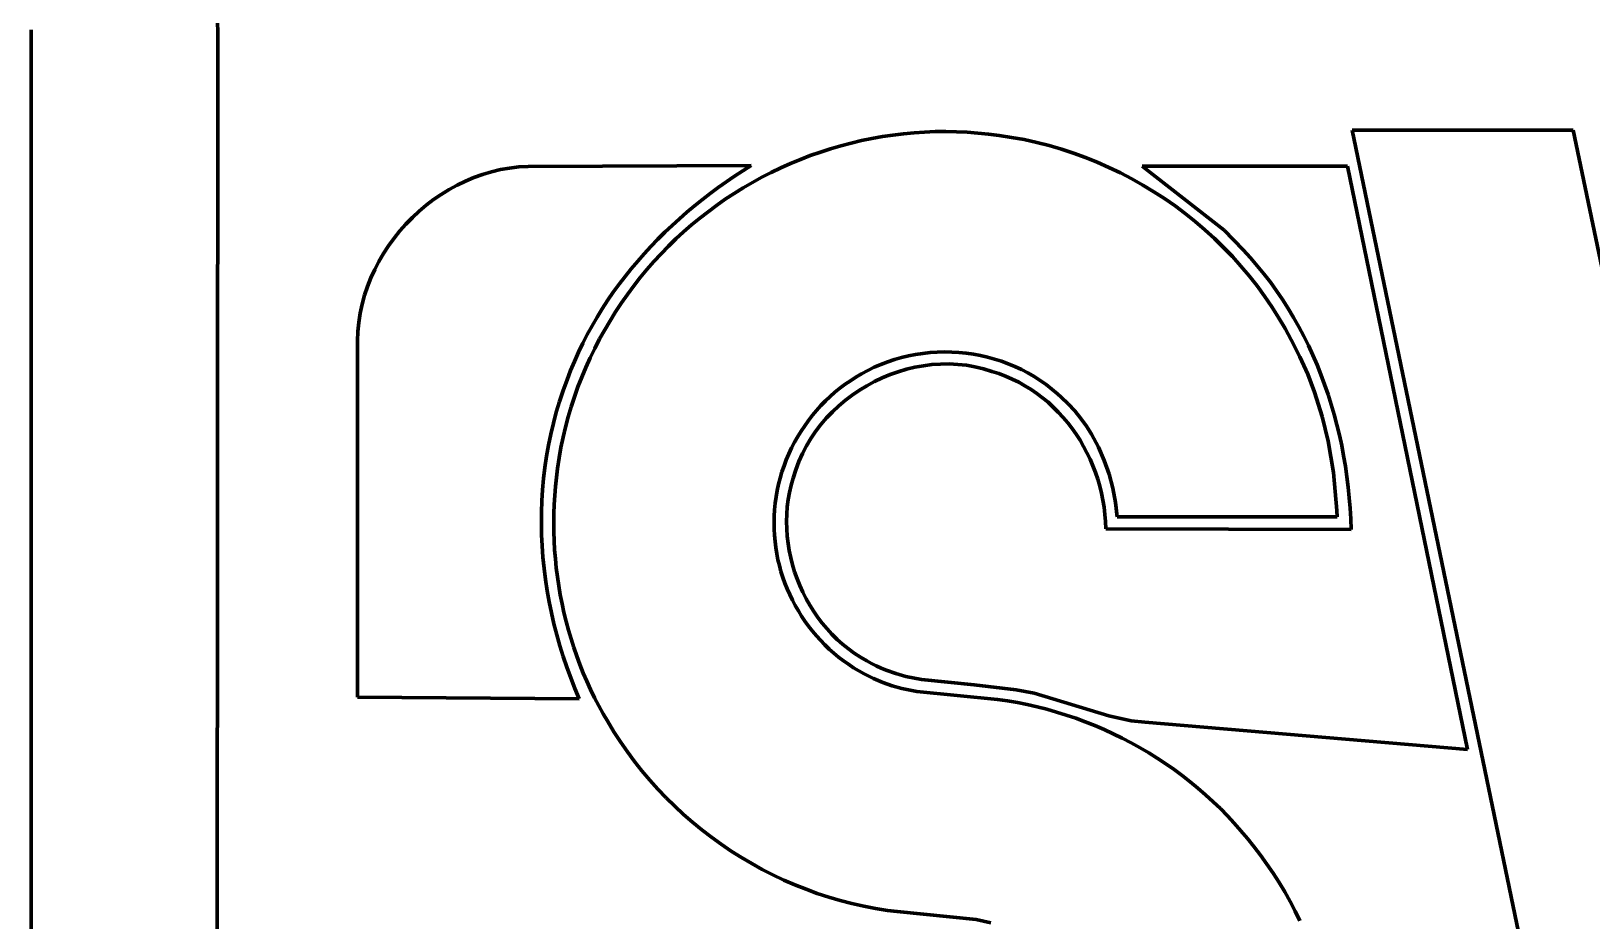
# Model space of a CAD drawing. Header units: millimetres. Extents: x 0 to 5.56, y 0 to 5.56.
# Drawn here: x 0 to 2.531, y 1.323 to 2.766 of the extents above; entities that cross this region are included whole.
import ezdxf

# ---------------------------------------------------------------- set-up
doc = ezdxf.new("R2010")
doc.units = ezdxf.units.MM
for name, color, linetype, lineweight in [('shape01', 7, 'CONTINUOUS', 100), ('shape02', 7, 'CONTINUOUS', 100), ('shape05', 7, 'CONTINUOUS', 100), ('shape06', 7, 'CONTINUOUS', 100), ('shape08', 7, 'CONTINUOUS', 100), ('shape09', 7, 'CONTINUOUS', 100)]:
    doc.layers.add(name, color=color, linetype=linetype, lineweight=lineweight)

msp = doc.modelspace()

# ---------------------------------------------------------------- linework, layer by layer
at = {"layer": 'shape01'}
for p, q in [((0, 0), (0, 2.7676)), ((0.3025, 2.7636), (0.301, 0.301)), ((0.3024, 2.7807), (0.3025, 2.7636))]:
    msp.add_line(p, q, dxfattribs=at)
at = {"layer": 'shape02'}
for p, q in [((0.301, 0.301), (0.3025, 2.7636)), ((0.3025, 2.7636), (0.3024, 2.7807)), ((1.3298, 2.5842), (1.3131, 2.5798)), ((1.3466, 2.5881), (1.3298, 2.5842)), ((1.3635, 2.5916), (1.3466, 2.5881)), ((1.3806, 2.5946), (1.3635, 2.5916)), ((1.3977, 2.5972), (1.3806, 2.5946)), ((1.4148, 2.5993), (1.3977, 2.5972)), ((1.432, 2.6009), (1.4148, 2.5993)), ((1.4492, 2.602), (1.432, 2.6009)), ((1.4665, 2.6027), (1.4492, 2.602)), ((1.4838, 2.6029), (1.4665, 2.6027)), ((1.501, 2.6026), (1.4838, 2.6029)), ((1.5183, 2.6017), (1.501, 2.6026)), ((1.5355, 2.6004), (1.5183, 2.6017)), ((1.5527, 2.5986), (1.5355, 2.6004)), ((1.5698, 2.5963), (1.5527, 2.5986)), ((1.5903, 2.5934), (1.5698, 2.5963)), ((1.6107, 2.5897), (1.5903, 2.5934)), ((1.631, 2.5853), (1.6107, 2.5897)), ((1.651, 2.5802), (1.631, 2.5853)), ((2.1429, 2.6051), (2.5964, 0.4152)), ((2.5011, 2.605), (2.1429, 2.6051)), ((2.7686, 1.3232), (2.5011, 2.605)), ((1.2476, 2.5577), (1.2316, 2.5511)), ((1.2637, 2.5639), (1.2476, 2.5577)), ((1.28, 2.5696), (1.2637, 2.5639)), ((1.2965, 2.5749), (1.28, 2.5696)), ((1.3131, 2.5798), (1.2965, 2.5749)), ((1.6709, 2.5744), (1.651, 2.5802)), ((1.6906, 2.5679), (1.6709, 2.5744)), ((1.71, 2.5609), (1.6906, 2.5679)), ((1.7292, 2.5531), (1.71, 2.5609)), ((0.7321, 2.5333), (0.718, 2.5283)), ((0.7465, 2.5376), (0.7321, 2.5333)), ((0.7611, 2.5411), (0.7465, 2.5376)), ((0.7759, 2.5437), (0.7611, 2.5411)), ((0.7909, 2.5455), (0.7759, 2.5437)), ((0.806, 2.5464), (0.7909, 2.5455)), ((1.168, 2.5477), (0.806, 2.5464)), ((1.1409, 2.5303), (1.168, 2.5477)), ((1.2002, 2.5366), (1.1849, 2.5287)), ((1.2158, 2.5441), (1.2002, 2.5366)), ((1.2316, 2.5511), (1.2158, 2.5441)), ((1.7482, 2.5448), (1.7292, 2.5531)), ((1.7668, 2.5358), (1.7482, 2.5448)), ((1.7852, 2.5262), (1.7668, 2.5358)), ((1.8022, 2.5469), (1.9352, 2.4428)), ((2.1348, 2.5467), (1.8022, 2.5469)), ((2.3299, 1.6009), (2.1348, 2.5467)), ((0.6777, 2.5088), (0.665, 2.5009)), ((0.6908, 2.516), (0.6777, 2.5088)), ((0.7043, 2.5225), (0.6908, 2.516)), ((0.718, 2.5283), (0.7043, 2.5225)), ((1.1015, 2.5023), (1.1144, 2.5119)), ((1.1144, 2.5119), (1.1409, 2.5303)), ((1.1548, 2.5117), (1.1401, 2.5025)), ((1.1697, 2.5204), (1.1548, 2.5117)), ((1.1849, 2.5287), (1.1697, 2.5204)), ((1.8032, 2.516), (1.7852, 2.5262)), ((1.8209, 2.5053), (1.8032, 2.516)), ((0.6407, 2.4834), (0.6293, 2.4737)), ((0.6526, 2.4925), (0.6407, 2.4834)), ((0.665, 2.5009), (0.6526, 2.4925)), ((1.0637, 2.472), (1.0761, 2.4823)), ((1.0761, 2.4823), (1.0887, 2.4924)), ((1.0887, 2.4924), (1.1015, 2.5023)), ((1.1116, 2.4831), (1.0978, 2.4727)), ((1.1257, 2.493), (1.1116, 2.4831)), ((1.1401, 2.5025), (1.1257, 2.493)), ((1.8383, 2.494), (1.8209, 2.5053)), ((1.8553, 2.4821), (1.8383, 2.494)), ((1.8719, 2.4697), (1.8553, 2.4821)), ((0.6183, 2.4635), (0.6078, 2.4528)), ((0.6293, 2.4737), (0.6183, 2.4635)), ((1.0396, 2.4505), (1.0516, 2.4614)), ((1.0516, 2.4614), (1.0637, 2.472)), ((1.0843, 2.4622), (1.0712, 2.4514)), ((1.0978, 2.4727), (1.0843, 2.4622)), ((1.888, 2.4567), (1.8719, 2.4697)), ((1.9038, 2.4433), (1.888, 2.4567)), ((0.5979, 2.4416), (0.5885, 2.4299)), ((0.6078, 2.4528), (0.5979, 2.4416)), ((1.0165, 2.4281), (1.0279, 2.4394)), ((1.0279, 2.4394), (1.0396, 2.4505)), ((1.0583, 2.4402), (1.0457, 2.4286)), ((1.0712, 2.4514), (1.0583, 2.4402)), ((1.9191, 2.4293), (1.9038, 2.4433)), ((1.9352, 2.4428), (1.9658, 2.4111)), ((0.5716, 2.4052), (0.564, 2.3923)), ((0.5798, 2.4177), (0.5716, 2.4052)), ((0.5885, 2.4299), (0.5798, 2.4177)), ((0.9944, 2.4047), (1.0053, 2.4165)), ((1.0053, 2.4165), (1.0165, 2.4281)), ((1.0335, 2.4167), (1.0216, 2.4044)), ((1.0457, 2.4286), (1.0335, 2.4167)), ((1.9339, 2.4149), (1.9191, 2.4293)), ((1.9483, 2.4), (1.9339, 2.4149)), ((1.9658, 2.4111), (1.9775, 2.3983)), ((0.564, 2.3923), (0.5572, 2.379)), ((0.9633, 2.3679), (0.9734, 2.3804)), ((0.9734, 2.3804), (0.9837, 2.3927)), ((0.9837, 2.3927), (0.9944, 2.4047)), ((1.01, 2.3919), (0.9988, 2.379)), ((1.0216, 2.4044), (1.01, 2.3919)), ((1.9621, 2.3846), (1.9483, 2.4)), ((1.9755, 2.3688), (1.9621, 2.3846)), ((1.9775, 2.3983), (1.9888, 2.3853)), ((1.9888, 2.3853), (1.9996, 2.3719)), ((0.551, 2.3654), (0.5455, 2.3515)), ((0.5572, 2.379), (0.551, 2.3654)), ((0.9441, 2.3421), (0.9535, 2.3551)), ((0.9535, 2.3551), (0.9633, 2.3679)), ((0.9879, 2.3659), (0.9774, 2.3524)), ((0.9988, 2.379), (0.9879, 2.3659)), ((1.9883, 2.3525), (1.9755, 2.3688)), ((1.9996, 2.3719), (2.0101, 2.3583)), ((2.0101, 2.3583), (2.0201, 2.3444)), ((0.5408, 2.3373), (0.5369, 2.3228)), ((0.5455, 2.3515), (0.5408, 2.3373)), ((0.9262, 2.3155), (0.935, 2.3289)), ((0.935, 2.3289), (0.9441, 2.3421)), ((0.9672, 2.3387), (0.9574, 2.3248)), ((0.9774, 2.3524), (0.9672, 2.3387)), ((2.0005, 2.3358), (1.9883, 2.3525)), ((2.0122, 2.3187), (2.0005, 2.3358)), ((2.0201, 2.3444), (2.0297, 2.3303)), ((2.0297, 2.3303), (2.0389, 2.3158)), ((0.5337, 2.3082), (0.5314, 2.2933)), ((0.5369, 2.3228), (0.5337, 2.3082)), ((0.9178, 2.3018), (0.9262, 2.3155)), ((0.948, 2.3105), (0.9389, 2.296)), ((0.9574, 2.3248), (0.948, 2.3105)), ((2.0232, 2.3012), (2.0122, 2.3187)), ((2.0389, 2.3158), (2.0477, 2.3012)), ((0.5299, 2.2783), (0.5293, 2.2632)), ((0.5314, 2.2933), (0.5299, 2.2783)), ((0.902, 2.2738), (0.9097, 2.2879)), ((0.9097, 2.2879), (0.9178, 2.3018)), ((0.9303, 2.2813), (0.922, 2.2664)), ((0.9389, 2.296), (0.9303, 2.2813)), ((2.0337, 2.2833), (2.0232, 2.3012)), ((2.0435, 2.265), (2.0337, 2.2833)), ((2.0477, 2.3012), (2.0561, 2.2863)), ((2.0561, 2.2863), (2.0641, 2.2712)), ((0.5293, 2.2632), (0.5294, 1.6855)), ((0.8877, 2.2449), (0.8946, 2.2594)), ((0.8946, 2.2594), (0.902, 2.2738)), ((0.922, 2.2664), (0.9141, 2.2512)), ((2.0579, 2.2375), (2.0435, 2.265)), ((2.0641, 2.2712), (2.0717, 2.2559)), ((2.0717, 2.2559), (2.0788, 2.2404)), ((0.875, 2.2151), (0.8811, 2.2301)), ((0.8811, 2.2301), (0.8877, 2.2449)), ((0.9067, 2.2359), (0.8997, 2.2203)), ((0.9141, 2.2512), (0.9067, 2.2359)), ((1.3783, 2.2253), (1.3893, 2.2295)), ((1.3893, 2.2295), (1.4004, 2.2332)), ((1.4004, 2.2332), (1.4117, 2.2364)), ((1.4117, 2.2364), (1.4231, 2.2392)), ((1.4231, 2.2392), (1.4346, 2.2414)), ((1.4346, 2.2414), (1.4462, 2.2431)), ((1.4462, 2.2431), (1.4579, 2.2443)), ((1.4579, 2.2443), (1.4696, 2.2451)), ((1.4696, 2.2451), (1.4814, 2.2454)), ((1.4814, 2.2454), (1.4931, 2.2451)), ((1.4931, 2.2451), (1.5048, 2.2444)), ((1.5048, 2.2444), (1.5165, 2.2433)), ((1.5165, 2.2433), (1.5282, 2.2416)), ((1.5282, 2.2416), (1.5397, 2.2395)), ((1.5397, 2.2395), (1.5512, 2.2368)), ((1.5512, 2.2368), (1.5625, 2.2338)), ((1.5625, 2.2338), (1.5737, 2.2302)), ((1.5737, 2.2302), (1.5847, 2.2262)), ((2.0705, 2.2092), (2.0579, 2.2375)), ((2.0788, 2.2404), (2.0856, 2.2247)), ((0.8693, 2.1999), (0.875, 2.2151)), ((0.8931, 2.2046), (0.8869, 2.1887)), ((0.8997, 2.2203), (0.8931, 2.2046)), ((1.3287, 2.1988), (1.3375, 2.2044)), ((1.3375, 2.2044), (1.3466, 2.2097)), ((1.3466, 2.2097), (1.357, 2.2154)), ((1.357, 2.2154), (1.3675, 2.2206)), ((1.3675, 2.2206), (1.3783, 2.2253)), ((1.3802, 2.2033), (1.3676, 2.1973)), ((1.3932, 2.2087), (1.3802, 2.2033)), ((1.4064, 2.2133), (1.3932, 2.2087)), ((1.4198, 2.2173), (1.4064, 2.2133)), ((1.4334, 2.2205), (1.4198, 2.2173)), ((1.4471, 2.223), (1.4334, 2.2205)), ((1.461, 2.2248), (1.4471, 2.223)), ((1.4749, 2.2257), (1.461, 2.2248)), ((1.4889, 2.2259), (1.4749, 2.2257)), ((1.5029, 2.2252), (1.4889, 2.2259)), ((1.5168, 2.2237), (1.5029, 2.2252)), ((1.5307, 2.2213), (1.5168, 2.2237)), ((1.5445, 2.2181), (1.5307, 2.2213)), ((1.5582, 2.2139), (1.5445, 2.2181)), ((1.5695, 2.2103), (1.5582, 2.2139)), ((1.5805, 2.2062), (1.5695, 2.2103)), ((1.5913, 2.2015), (1.5805, 2.2062)), ((1.5847, 2.2262), (1.5956, 2.2217)), ((1.5956, 2.2217), (1.6062, 2.2168)), ((1.6062, 2.2168), (1.6167, 2.2114)), ((1.6167, 2.2114), (1.6268, 2.2055)), ((1.6268, 2.2055), (1.6367, 2.1992)), ((2.0816, 2.1803), (2.0705, 2.2092)), ((2.0856, 2.2247), (2.092, 2.2088)), ((2.092, 2.2088), (2.098, 2.1928)), ((0.857, 2.1652), (0.8629, 2.1826)), ((0.8629, 2.1826), (0.8693, 2.1999)), ((0.8869, 2.1887), (0.8811, 2.1726)), ((1.2957, 2.1731), (1.3036, 2.18)), ((1.3036, 2.18), (1.3117, 2.1866)), ((1.3117, 2.1866), (1.32, 2.1929)), ((1.32, 2.1929), (1.3287, 2.1988)), ((1.3433, 2.1834), (1.3317, 2.1755)), ((1.3553, 2.1906), (1.3433, 2.1834)), ((1.3676, 2.1973), (1.3553, 2.1906)), ((1.6017, 2.1964), (1.5913, 2.2015)), ((1.6119, 2.1907), (1.6017, 2.1964)), ((1.6217, 2.1846), (1.6119, 2.1907)), ((1.6312, 2.1781), (1.6217, 2.1846)), ((1.6404, 2.1711), (1.6312, 2.1781)), ((1.6367, 2.1992), (1.6463, 2.1924)), ((1.6463, 2.1924), (1.6557, 2.1852)), ((1.6557, 2.1852), (1.6646, 2.1775)), ((1.6646, 2.1775), (1.6706, 2.1723)), ((2.0939, 2.1409), (2.0816, 2.1803)), ((2.098, 2.1928), (2.1036, 2.1766)), ((0.8517, 2.1477), (0.857, 2.1652)), ((0.8759, 2.1564), (0.871, 2.14)), ((0.8811, 2.1726), (0.8759, 2.1564)), ((1.2738, 2.1506), (1.2808, 2.1584)), ((1.2808, 2.1584), (1.2881, 2.1659)), ((1.2881, 2.1659), (1.2957, 2.1731)), ((1.3099, 2.1579), (1.2997, 2.1484)), ((1.3206, 2.167), (1.3099, 2.1579)), ((1.3317, 2.1755), (1.3206, 2.167)), ((1.6493, 2.1637), (1.6404, 2.1711)), ((1.6578, 2.1559), (1.6493, 2.1637)), ((1.666, 2.1478), (1.6578, 2.1559)), ((1.6706, 2.1723), (1.682, 2.1614)), ((1.682, 2.1614), (1.6927, 2.1499)), ((2.1036, 2.1766), (2.1088, 2.1603)), ((2.1088, 2.1603), (2.1136, 2.1438)), ((0.8427, 2.1122), (0.847, 2.13)), ((0.847, 2.13), (0.8517, 2.1477)), ((0.871, 2.14), (0.8666, 2.1236)), ((1.2546, 2.1258), (1.2607, 2.1343)), ((1.2607, 2.1343), (1.2671, 2.1426)), ((1.2671, 2.1426), (1.2738, 2.1506)), ((1.2809, 2.1276), (1.2724, 2.1165)), ((1.29, 2.1383), (1.2809, 2.1276)), ((1.2997, 2.1484), (1.29, 2.1383)), ((1.6738, 2.1393), (1.666, 2.1478)), ((1.6812, 2.1305), (1.6738, 2.1393)), ((1.6882, 2.1213), (1.6812, 2.1305)), ((1.6927, 2.1499), (1.7025, 2.1377)), ((1.7025, 2.1377), (1.7117, 2.125)), ((2.1035, 2.1008), (2.0939, 2.1409)), ((2.1136, 2.1438), (2.118, 2.1273)), ((2.118, 2.1273), (2.122, 2.1106)), ((0.839, 2.0943), (0.8427, 2.1122)), ((0.8627, 2.107), (0.8593, 2.0902)), ((0.8666, 2.1236), (0.8627, 2.107)), ((1.2382, 2.099), (1.2433, 2.1082)), ((1.2433, 2.1082), (1.2488, 2.1171)), ((1.2488, 2.1171), (1.2546, 2.1258)), ((1.2646, 2.105), (1.2574, 2.0929)), ((1.2724, 2.1165), (1.2646, 2.105)), ((1.6949, 2.1119), (1.6882, 2.1213)), ((1.7012, 2.1021), (1.6949, 2.1119)), ((1.707, 2.0921), (1.7012, 2.1021)), ((1.7117, 2.125), (1.72, 2.1118)), ((1.72, 2.1118), (1.7312, 2.0911)), ((2.122, 2.1106), (2.1256, 2.0938)), ((0.8332, 2.0582), (0.8359, 2.0763)), ((0.8359, 2.0763), (0.839, 2.0943)), ((0.8593, 2.0902), (0.8564, 2.0734)), ((1.2248, 2.0706), (1.2289, 2.0803)), ((1.2289, 2.0803), (1.2334, 2.0897)), ((1.2334, 2.0897), (1.2382, 2.099)), ((1.2509, 2.0805), (1.2451, 2.0676)), ((1.2574, 2.0929), (1.2509, 2.0805)), ((1.7125, 2.0819), (1.707, 2.0921)), ((1.7175, 2.0715), (1.7125, 2.0819)), ((1.7312, 2.0911), (1.7406, 2.0695)), ((2.1122, 2.0499), (2.1035, 2.1008)), ((2.1256, 2.0938), (2.1288, 2.077)), ((2.1288, 2.077), (2.1317, 2.06)), ((0.8311, 2.0401), (0.8332, 2.0582)), ((0.8539, 2.0565), (0.852, 2.0419)), ((0.8564, 2.0734), (0.8539, 2.0565)), ((1.2147, 2.0409), (1.2177, 2.051)), ((1.2177, 2.051), (1.2211, 2.0609)), ((1.2211, 2.0609), (1.2248, 2.0706)), ((1.2402, 2.0544), (1.236, 2.0408)), ((1.2451, 2.0676), (1.2402, 2.0544)), ((1.7221, 2.0608), (1.7175, 2.0715)), ((1.7263, 2.0499), (1.7221, 2.0608)), ((1.7406, 2.0695), (1.7484, 2.0473)), ((2.1317, 2.06), (2.1342, 2.043)), ((0.8294, 2.0219), (0.8311, 2.0401)), ((0.8504, 2.0273), (0.8492, 2.0126)), ((0.852, 2.0419), (0.8504, 2.0273)), ((1.2099, 2.0206), (1.2121, 2.0308)), ((1.2121, 2.0308), (1.2147, 2.0409)), ((1.2327, 2.0293), (1.23, 2.0176)), ((1.236, 2.0408), (1.2327, 2.0293)), ((1.73, 2.0389), (1.7263, 2.0499)), ((1.7333, 2.0277), (1.73, 2.0389)), ((1.7361, 2.0164), (1.7333, 2.0277)), ((1.7484, 2.0473), (1.7544, 2.0245)), ((2.1179, 1.9882), (2.1122, 2.0499)), ((2.1342, 2.043), (2.1363, 2.026)), ((2.1363, 2.026), (2.138, 2.0089)), ((0.8277, 1.9855), (0.8283, 2.0037)), ((0.8283, 2.0037), (0.8294, 2.0219)), ((0.8492, 2.0126), (0.8483, 1.9979)), ((1.2057, 1.9895), (1.2067, 1.9999)), ((1.2067, 1.9999), (1.2081, 2.0103)), ((1.2081, 2.0103), (1.2099, 2.0206)), ((1.2279, 2.0059), (1.2264, 1.9941)), ((1.23, 2.0176), (1.2279, 2.0059)), ((1.7384, 2.005), (1.7361, 2.0164)), ((1.7403, 1.9935), (1.7384, 2.005)), ((1.7544, 2.0245), (1.7588, 2.0013)), ((1.7588, 2.0013), (1.7616, 1.9779)), ((2.138, 2.0089), (2.1393, 1.9918)), ((0.8275, 1.9672), (0.8277, 1.9855)), ((0.8478, 1.9832), (0.8476, 1.9685)), ((0.8483, 1.9979), (0.8478, 1.9832)), ((1.205, 1.9685), (1.2052, 1.979)), ((1.2052, 1.979), (1.2057, 1.9895)), ((1.2255, 1.9823), (1.2252, 1.9704)), ((1.2264, 1.9941), (1.2255, 1.9823)), ((1.7416, 1.9819), (1.7403, 1.9935)), ((1.7425, 1.9703), (1.7416, 1.9819)), ((1.7616, 1.9779), (2.1184, 1.9779)), ((2.1184, 1.9779), (2.1179, 1.9882)), ((2.1393, 1.9918), (2.1403, 1.9747)), ((2.1403, 1.9747), (2.1408, 1.9576)), ((0.8279, 1.949), (0.8275, 1.9672)), ((0.8476, 1.9685), (0.8477, 1.9538)), ((0.8477, 1.9538), (0.8482, 1.9391)), ((1.2053, 1.958), (1.205, 1.9685)), ((1.2057, 1.948), (1.2053, 1.958)), ((1.2252, 1.9704), (1.2254, 1.9585)), ((1.2254, 1.9585), (1.2262, 1.9467)), ((1.7429, 1.9586), (1.7425, 1.9703)), ((2.1408, 1.9576), (1.7429, 1.9586)), ((0.8287, 1.9307), (0.8279, 1.949)), ((0.8301, 1.9125), (0.8287, 1.9307)), ((0.8482, 1.9391), (0.849, 1.9244)), ((0.849, 1.9244), (0.8502, 1.9098)), ((1.2065, 1.938), (1.2057, 1.948)), ((1.2077, 1.9281), (1.2065, 1.938)), ((1.2093, 1.9182), (1.2077, 1.9281)), ((1.2262, 1.9467), (1.2276, 1.9349)), ((1.2276, 1.9349), (1.2295, 1.9232)), ((0.8319, 1.8943), (0.8301, 1.9125)), ((0.8502, 1.9098), (0.8517, 1.8951)), ((1.2112, 1.9085), (1.2093, 1.9182)), ((1.2135, 1.8988), (1.2112, 1.9085)), ((1.2161, 1.8891), (1.2135, 1.8988)), ((1.2295, 1.9232), (1.2319, 1.9116)), ((1.2319, 1.9116), (1.2348, 1.9001)), ((1.2348, 1.9001), (1.2383, 1.8887)), ((0.8341, 1.8761), (0.8319, 1.8943)), ((0.8369, 1.858), (0.8341, 1.8761)), ((0.8517, 1.8951), (0.8535, 1.8805)), ((0.8535, 1.8805), (0.8556, 1.866)), ((1.2192, 1.8796), (1.2161, 1.8891)), ((1.2225, 1.8703), (1.2192, 1.8796)), ((1.2383, 1.8887), (1.2422, 1.8775)), ((1.2422, 1.8775), (1.2467, 1.8664)), ((0.8401, 1.84), (0.8369, 1.858)), ((0.8556, 1.866), (0.8581, 1.8515)), ((0.8581, 1.8515), (0.861, 1.837)), ((1.2262, 1.861), (1.2225, 1.8703)), ((1.2303, 1.8519), (1.2262, 1.861)), ((1.2346, 1.8429), (1.2303, 1.8519)), ((1.2467, 1.8664), (1.2516, 1.8556)), ((1.2516, 1.8556), (1.257, 1.845)), ((0.8437, 1.8221), (0.8401, 1.84)), ((0.861, 1.837), (0.8641, 1.8227)), ((0.8641, 1.8227), (0.8676, 1.8084)), ((1.2393, 1.8341), (1.2346, 1.8429)), ((1.2443, 1.8254), (1.2393, 1.8341)), ((1.2496, 1.817), (1.2443, 1.8254)), ((1.257, 1.845), (1.2629, 1.8347)), ((1.2629, 1.8347), (1.2692, 1.8247)), ((1.2692, 1.8247), (1.276, 1.8149)), ((0.8479, 1.8042), (0.8437, 1.8221)), ((0.8524, 1.7865), (0.8479, 1.8042)), ((0.8676, 1.8084), (0.8715, 1.7942)), ((1.2551, 1.8087), (1.2496, 1.817)), ((1.261, 1.8006), (1.2551, 1.8087)), ((1.2672, 1.7928), (1.261, 1.8006)), ((1.276, 1.8149), (1.2832, 1.8055)), ((1.2832, 1.8055), (1.2908, 1.7964)), ((0.8574, 1.7689), (0.8524, 1.7865)), ((0.8715, 1.7942), (0.8756, 1.7801)), ((0.8756, 1.7801), (0.8801, 1.7661)), ((1.2736, 1.7851), (1.2672, 1.7928)), ((1.2803, 1.7777), (1.2736, 1.7851)), ((1.2872, 1.7705), (1.2803, 1.7777)), ((1.2908, 1.7964), (1.2989, 1.7877)), ((1.2989, 1.7877), (1.3073, 1.7793)), ((1.3073, 1.7793), (1.3162, 1.7714)), ((0.8629, 1.7514), (0.8574, 1.7689)), ((0.8688, 1.734), (0.8629, 1.7514)), ((0.8801, 1.7661), (0.8849, 1.7522)), ((0.8849, 1.7522), (0.8901, 1.7384)), ((1.2944, 1.7636), (1.2872, 1.7705)), ((1.3019, 1.757), (1.2944, 1.7636)), ((1.3096, 1.7506), (1.3019, 1.757)), ((1.3175, 1.7446), (1.3096, 1.7506)), ((1.3162, 1.7714), (1.3254, 1.7639)), ((1.3254, 1.7639), (1.335, 1.7569)), ((1.335, 1.7569), (1.345, 1.7504)), ((1.345, 1.7504), (1.3554, 1.7444)), ((0.8751, 1.7168), (0.8688, 1.734)), ((0.8901, 1.7384), (0.8955, 1.7247)), ((0.8955, 1.7247), (0.9013, 1.7112)), ((1.3256, 1.7388), (1.3175, 1.7446)), ((1.334, 1.7333), (1.3256, 1.7388)), ((1.3425, 1.7282), (1.334, 1.7333)), ((1.3513, 1.7234), (1.3425, 1.7282)), ((1.3587, 1.7194), (1.3513, 1.7234)), ((1.3554, 1.7444), (1.363, 1.7401)), ((1.363, 1.7401), (1.3707, 1.7361)), ((1.3707, 1.7361), (1.3786, 1.7326)), ((1.3786, 1.7326), (1.3865, 1.7293)), ((1.3865, 1.7293), (1.4025, 1.7237)), ((1.4025, 1.7237), (1.4189, 1.7192)), ((0.8818, 1.6998), (0.8751, 1.7168)), ((0.889, 1.683), (0.8818, 1.6998)), ((0.9013, 1.7112), (0.9074, 1.6978)), ((0.9074, 1.6978), (0.9139, 1.6846)), ((1.3661, 1.7158), (1.3587, 1.7194)), ((1.3812, 1.7094), (1.3661, 1.7158)), ((1.3967, 1.7041), (1.3812, 1.7094)), ((1.4124, 1.6997), (1.3967, 1.7041)), ((1.4363, 1.6947), (1.4124, 1.6997)), ((1.4189, 1.7192), (1.4439, 1.7142)), ((1.4439, 1.7142), (1.5294, 1.7055)), ((1.5294, 1.7055), (1.5974, 1.6976)), ((1.5974, 1.6976), (1.6266, 1.692)), ((0.5294, 1.6855), (0.889, 1.683)), ((0.9139, 1.6846), (0.9206, 1.6716)), ((0.9206, 1.6716), (0.9277, 1.6586)), ((1.5673, 1.6815), (1.4363, 1.6947)), ((1.5835, 1.6794), (1.5673, 1.6815)), ((1.5996, 1.6766), (1.5835, 1.6794)), ((1.6157, 1.6734), (1.5996, 1.6766)), ((1.6316, 1.6698), (1.6157, 1.6734)), ((1.6266, 1.692), (1.7478, 1.6552)), ((0.9277, 1.6586), (0.9351, 1.6459)), ((0.9351, 1.6459), (0.9452, 1.6292)), ((1.6475, 1.6658), (1.6316, 1.6698)), ((1.6633, 1.6613), (1.6475, 1.6658)), ((1.6789, 1.6565), (1.6633, 1.6613)), ((1.6944, 1.6512), (1.6789, 1.6565)), ((1.7098, 1.6455), (1.6944, 1.6512)), ((1.725, 1.6394), (1.7098, 1.6455)), ((1.7478, 1.6552), (1.7842, 1.6473)), ((1.7842, 1.6473), (1.8065, 1.6447)), ((0.9452, 1.6292), (0.9558, 1.6128)), ((1.7401, 1.633), (1.725, 1.6394)), ((1.755, 1.6262), (1.7401, 1.633)), ((1.7697, 1.6189), (1.755, 1.6262)), ((1.8065, 1.6447), (2.3299, 1.6009)), ((0.9558, 1.6128), (0.967, 1.5968)), ((0.967, 1.5968), (0.9786, 1.5811)), ((1.7842, 1.6114), (1.7697, 1.6189)), ((1.7986, 1.6034), (1.7842, 1.6114)), ((1.8127, 1.5951), (1.7986, 1.6034)), ((1.8266, 1.5864), (1.8127, 1.5951)), ((0.9786, 1.5811), (0.9907, 1.5658)), ((1.8403, 1.5774), (1.8266, 1.5864)), ((1.8537, 1.568), (1.8403, 1.5774)), ((0.9907, 1.5658), (1.0033, 1.5509)), ((1.0033, 1.5509), (1.0164, 1.5364)), ((1.8669, 1.5583), (1.8537, 1.568)), ((1.8798, 1.5482), (1.8669, 1.5583)), ((1.8925, 1.5378), (1.8798, 1.5482)), ((1.0164, 1.5364), (1.0299, 1.5223)), ((1.0299, 1.5223), (1.0438, 1.5086)), ((1.9049, 1.5271), (1.8925, 1.5378)), ((1.917, 1.516), (1.9049, 1.5271)), ((1.0438, 1.5086), (1.0581, 1.4954)), ((1.0581, 1.4954), (1.0728, 1.4826)), ((1.9288, 1.5047), (1.917, 1.516)), ((1.9403, 1.493), (1.9288, 1.5047)), ((1.0728, 1.4826), (1.088, 1.4702)), ((1.088, 1.4702), (1.1034, 1.4583)), ((1.9514, 1.481), (1.9403, 1.493)), ((1.9623, 1.4687), (1.9514, 1.481)), ((1.9728, 1.4561), (1.9623, 1.4687)), ((1.1034, 1.4583), (1.1193, 1.4469)), ((1.1193, 1.4469), (1.1354, 1.436)), ((1.9829, 1.4433), (1.9728, 1.4561)), ((1.9939, 1.4292), (1.9829, 1.4433)), ((1.1354, 1.436), (1.1519, 1.4255)), ((1.1519, 1.4255), (1.1687, 1.4156)), ((2.0044, 1.4148), (1.9939, 1.4292)), ((1.1687, 1.4156), (1.1858, 1.4062)), ((1.1858, 1.4062), (1.2032, 1.3973)), ((1.2032, 1.3973), (1.2208, 1.3889)), ((2.0144, 1.4001), (2.0044, 1.4148)), ((2.024, 1.3851), (2.0144, 1.4001)), ((1.2208, 1.3889), (1.2387, 1.3811)), ((1.2387, 1.3811), (1.2568, 1.3739)), ((1.2568, 1.3739), (1.2751, 1.3672)), ((1.2751, 1.3672), (1.2937, 1.3611)), ((2.0332, 1.3698), (2.024, 1.3851)), ((2.0418, 1.3543), (2.0332, 1.3698)), ((1.2937, 1.3611), (1.3124, 1.3556)), ((1.3124, 1.3556), (1.3313, 1.3507)), ((1.3313, 1.3507), (1.3503, 1.3464)), ((1.3503, 1.3464), (1.3695, 1.3428)), ((1.3695, 1.3428), (1.3888, 1.3397)), ((2.0501, 1.3385), (2.0418, 1.3543)), ((1.3888, 1.3397), (1.4046, 1.3378)), ((1.4046, 1.3378), (1.5329, 1.3247)), ((1.5329, 1.3247), (1.5563, 1.3196)), ((2.0579, 1.3225), (2.0501, 1.3385))]:
    msp.add_line(p, q, dxfattribs=at)
at = {"layer": 'shape05'}
for p, q in [((2.1429, 2.6051), (2.5011, 2.605)), ((2.5964, 0.4152), (2.1429, 2.6051)), ((2.5011, 2.605), (2.7686, 1.3232))]:
    msp.add_line(p, q, dxfattribs=at)
at = {"layer": 'shape06'}
for p, q in [((1.3131, 2.5798), (1.3298, 2.5842)), ((1.3298, 2.5842), (1.3466, 2.5881)), ((1.3466, 2.5881), (1.3635, 2.5916)), ((1.3635, 2.5916), (1.3806, 2.5946)), ((1.3806, 2.5946), (1.3977, 2.5972)), ((1.3977, 2.5972), (1.4148, 2.5993)), ((1.4148, 2.5993), (1.432, 2.6009)), ((1.432, 2.6009), (1.4492, 2.602)), ((1.4492, 2.602), (1.4665, 2.6027)), ((1.4665, 2.6027), (1.4838, 2.6029)), ((1.4838, 2.6029), (1.501, 2.6026)), ((1.501, 2.6026), (1.5183, 2.6017)), ((1.5183, 2.6017), (1.5355, 2.6004)), ((1.5355, 2.6004), (1.5527, 2.5986)), ((1.5527, 2.5986), (1.5698, 2.5963)), ((1.5698, 2.5963), (1.5903, 2.5934)), ((1.5903, 2.5934), (1.6107, 2.5897)), ((1.6107, 2.5897), (1.631, 2.5853)), ((1.631, 2.5853), (1.651, 2.5802)), ((1.2316, 2.5511), (1.2476, 2.5577)), ((1.2476, 2.5577), (1.2637, 2.5639)), ((1.2637, 2.5639), (1.28, 2.5696)), ((1.28, 2.5696), (1.2965, 2.5749)), ((1.2965, 2.5749), (1.3131, 2.5798)), ((1.651, 2.5802), (1.6709, 2.5744)), ((1.6709, 2.5744), (1.6906, 2.5679)), ((1.6906, 2.5679), (1.71, 2.5609)), ((1.71, 2.5609), (1.7292, 2.5531)), ((1.1849, 2.5287), (1.2002, 2.5366)), ((1.2002, 2.5366), (1.2158, 2.5441)), ((1.2158, 2.5441), (1.2316, 2.5511)), ((1.7292, 2.5531), (1.7482, 2.5448)), ((1.7482, 2.5448), (1.7668, 2.5358)), ((1.7668, 2.5358), (1.7852, 2.5262)), ((1.1401, 2.5025), (1.1548, 2.5117)), ((1.1548, 2.5117), (1.1697, 2.5204)), ((1.1697, 2.5204), (1.1849, 2.5287)), ((1.7852, 2.5262), (1.8032, 2.516)), ((1.8032, 2.516), (1.8209, 2.5053)), ((1.0978, 2.4727), (1.1116, 2.4831)), ((1.1116, 2.4831), (1.1257, 2.493)), ((1.1257, 2.493), (1.1401, 2.5025)), ((1.8209, 2.5053), (1.8383, 2.494)), ((1.8383, 2.494), (1.8553, 2.4821)), ((1.8553, 2.4821), (1.8719, 2.4697)), ((1.0712, 2.4514), (1.0843, 2.4622)), ((1.0843, 2.4622), (1.0978, 2.4727)), ((1.8719, 2.4697), (1.888, 2.4567)), ((1.888, 2.4567), (1.9038, 2.4433)), ((1.0457, 2.4286), (1.0583, 2.4402)), ((1.0583, 2.4402), (1.0712, 2.4514)), ((1.9038, 2.4433), (1.9191, 2.4293)), ((1.0216, 2.4044), (1.0335, 2.4167)), ((1.0335, 2.4167), (1.0457, 2.4286)), ((1.9191, 2.4293), (1.9339, 2.4149)), ((1.9339, 2.4149), (1.9483, 2.4)), ((0.9988, 2.379), (1.01, 2.3919)), ((1.01, 2.3919), (1.0216, 2.4044)), ((1.9483, 2.4), (1.9621, 2.3846)), ((1.9621, 2.3846), (1.9755, 2.3688)), ((0.9774, 2.3524), (0.9879, 2.3659)), ((0.9879, 2.3659), (0.9988, 2.379)), ((1.9755, 2.3688), (1.9883, 2.3525)), ((0.9574, 2.3248), (0.9672, 2.3387)), ((0.9672, 2.3387), (0.9774, 2.3524)), ((1.9883, 2.3525), (2.0005, 2.3358)), ((2.0005, 2.3358), (2.0122, 2.3187)), ((0.9389, 2.296), (0.948, 2.3105)), ((0.948, 2.3105), (0.9574, 2.3248)), ((2.0122, 2.3187), (2.0232, 2.3012)), ((0.922, 2.2664), (0.9303, 2.2813)), ((0.9303, 2.2813), (0.9389, 2.296)), ((2.0232, 2.3012), (2.0337, 2.2833)), ((2.0337, 2.2833), (2.0435, 2.265)), ((0.9141, 2.2512), (0.922, 2.2664)), ((2.0435, 2.265), (2.0579, 2.2375)), ((0.8997, 2.2203), (0.9067, 2.2359)), ((0.9067, 2.2359), (0.9141, 2.2512)), ((1.3893, 2.2295), (1.3783, 2.2253)), ((1.4004, 2.2332), (1.3893, 2.2295)), ((1.4117, 2.2364), (1.4004, 2.2332)), ((1.4231, 2.2392), (1.4117, 2.2364)), ((1.4346, 2.2414), (1.4231, 2.2392)), ((1.4462, 2.2431), (1.4346, 2.2414)), ((1.4579, 2.2443), (1.4462, 2.2431)), ((1.4696, 2.2451), (1.4579, 2.2443)), ((1.4814, 2.2454), (1.4696, 2.2451)), ((1.4931, 2.2451), (1.4814, 2.2454)), ((1.5048, 2.2444), (1.4931, 2.2451)), ((1.5165, 2.2433), (1.5048, 2.2444)), ((1.5282, 2.2416), (1.5165, 2.2433)), ((1.5397, 2.2395), (1.5282, 2.2416)), ((1.5512, 2.2368), (1.5397, 2.2395)), ((1.5625, 2.2338), (1.5512, 2.2368)), ((1.5737, 2.2302), (1.5625, 2.2338)), ((1.5847, 2.2262), (1.5737, 2.2302)), ((2.0579, 2.2375), (2.0705, 2.2092)), ((0.8869, 2.1887), (0.8931, 2.2046)), ((0.8931, 2.2046), (0.8997, 2.2203)), ((1.3375, 2.2044), (1.3287, 2.1988)), ((1.3466, 2.2097), (1.3375, 2.2044)), ((1.357, 2.2154), (1.3466, 2.2097)), ((1.3675, 2.2206), (1.357, 2.2154)), ((1.3783, 2.2253), (1.3675, 2.2206)), ((1.5956, 2.2217), (1.5847, 2.2262)), ((1.6062, 2.2168), (1.5956, 2.2217)), ((1.6167, 2.2114), (1.6062, 2.2168)), ((1.6268, 2.2055), (1.6167, 2.2114)), ((1.6367, 2.1992), (1.6268, 2.2055)), ((2.0705, 2.2092), (2.0816, 2.1803)), ((0.8811, 2.1726), (0.8869, 2.1887)), ((1.3036, 2.18), (1.2957, 2.1731)), ((1.3117, 2.1866), (1.3036, 2.18)), ((1.32, 2.1929), (1.3117, 2.1866)), ((1.3287, 2.1988), (1.32, 2.1929)), ((1.6463, 2.1924), (1.6367, 2.1992)), ((1.6557, 2.1852), (1.6463, 2.1924)), ((1.6646, 2.1775), (1.6557, 2.1852)), ((1.6706, 2.1723), (1.6646, 2.1775)), ((2.0816, 2.1803), (2.0939, 2.1409)), ((0.871, 2.14), (0.8759, 2.1564)), ((0.8759, 2.1564), (0.8811, 2.1726)), ((1.2808, 2.1584), (1.2738, 2.1506)), ((1.2881, 2.1659), (1.2808, 2.1584)), ((1.2957, 2.1731), (1.2881, 2.1659)), ((1.682, 2.1614), (1.6706, 2.1723)), ((1.6927, 2.1499), (1.682, 2.1614)), ((0.8666, 2.1236), (0.871, 2.14)), ((1.2607, 2.1343), (1.2546, 2.1258)), ((1.2671, 2.1426), (1.2607, 2.1343)), ((1.2738, 2.1506), (1.2671, 2.1426)), ((1.7025, 2.1377), (1.6927, 2.1499)), ((1.7117, 2.125), (1.7025, 2.1377)), ((2.0939, 2.1409), (2.1035, 2.1008)), ((0.8593, 2.0902), (0.8627, 2.107)), ((0.8627, 2.107), (0.8666, 2.1236)), ((1.2433, 2.1082), (1.2382, 2.099)), ((1.2488, 2.1171), (1.2433, 2.1082)), ((1.2546, 2.1258), (1.2488, 2.1171)), ((1.72, 2.1118), (1.7117, 2.125)), ((1.7312, 2.0911), (1.72, 2.1118)), ((0.8564, 2.0734), (0.8593, 2.0902)), ((1.2289, 2.0803), (1.2248, 2.0706)), ((1.2334, 2.0897), (1.2289, 2.0803)), ((1.2382, 2.099), (1.2334, 2.0897)), ((1.7406, 2.0695), (1.7312, 2.0911)), ((2.1035, 2.1008), (2.1122, 2.0499)), ((0.852, 2.0419), (0.8539, 2.0565)), ((0.8539, 2.0565), (0.8564, 2.0734)), ((1.2177, 2.051), (1.2147, 2.0409)), ((1.2211, 2.0609), (1.2177, 2.051)), ((1.2248, 2.0706), (1.2211, 2.0609)), ((1.7484, 2.0473), (1.7406, 2.0695)), ((0.8492, 2.0126), (0.8504, 2.0273)), ((0.8504, 2.0273), (0.852, 2.0419)), ((1.2121, 2.0308), (1.2099, 2.0206)), ((1.2147, 2.0409), (1.2121, 2.0308)), ((1.7544, 2.0245), (1.7484, 2.0473)), ((2.1122, 2.0499), (2.1179, 1.9882)), ((0.8483, 1.9979), (0.8492, 2.0126)), ((1.2067, 1.9999), (1.2057, 1.9895)), ((1.2081, 2.0103), (1.2067, 1.9999)), ((1.2099, 2.0206), (1.2081, 2.0103)), ((1.7588, 2.0013), (1.7544, 2.0245)), ((1.7616, 1.9779), (1.7588, 2.0013)), ((0.8476, 1.9685), (0.8478, 1.9832)), ((0.8478, 1.9832), (0.8483, 1.9979)), ((1.2052, 1.979), (1.205, 1.9685)), ((1.2057, 1.9895), (1.2052, 1.979)), ((2.1184, 1.9779), (1.7616, 1.9779)), ((2.1179, 1.9882), (2.1184, 1.9779)), ((0.8477, 1.9538), (0.8476, 1.9685)), ((0.8482, 1.9391), (0.8477, 1.9538)), ((1.205, 1.9685), (1.2053, 1.958)), ((1.2053, 1.958), (1.2057, 1.948)), ((0.849, 1.9244), (0.8482, 1.9391)), ((0.8502, 1.9098), (0.849, 1.9244)), ((1.2057, 1.948), (1.2065, 1.938)), ((1.2065, 1.938), (1.2077, 1.9281)), ((1.2077, 1.9281), (1.2093, 1.9182)), ((0.8517, 1.8951), (0.8502, 1.9098)), ((1.2093, 1.9182), (1.2112, 1.9085)), ((1.2112, 1.9085), (1.2135, 1.8988)), ((1.2135, 1.8988), (1.2161, 1.8891)), ((0.8535, 1.8805), (0.8517, 1.8951)), ((0.8556, 1.866), (0.8535, 1.8805)), ((1.2161, 1.8891), (1.2192, 1.8796)), ((1.2192, 1.8796), (1.2225, 1.8703)), ((0.8581, 1.8515), (0.8556, 1.866)), ((0.861, 1.837), (0.8581, 1.8515)), ((1.2225, 1.8703), (1.2262, 1.861)), ((1.2262, 1.861), (1.2303, 1.8519)), ((1.2303, 1.8519), (1.2346, 1.8429)), ((0.8641, 1.8227), (0.861, 1.837)), ((0.8676, 1.8084), (0.8641, 1.8227)), ((1.2346, 1.8429), (1.2393, 1.8341)), ((1.2393, 1.8341), (1.2443, 1.8254)), ((1.2443, 1.8254), (1.2496, 1.817)), ((0.8715, 1.7942), (0.8676, 1.8084)), ((1.2496, 1.817), (1.2551, 1.8087)), ((1.2551, 1.8087), (1.261, 1.8006)), ((1.261, 1.8006), (1.2672, 1.7928)), ((0.8756, 1.7801), (0.8715, 1.7942)), ((0.8801, 1.7661), (0.8756, 1.7801)), ((1.2672, 1.7928), (1.2736, 1.7851)), ((1.2736, 1.7851), (1.2803, 1.7777)), ((1.2803, 1.7777), (1.2872, 1.7705)), ((0.8849, 1.7522), (0.8801, 1.7661)), ((0.8901, 1.7384), (0.8849, 1.7522)), ((1.2872, 1.7705), (1.2944, 1.7636)), ((1.2944, 1.7636), (1.3019, 1.757)), ((1.3019, 1.757), (1.3096, 1.7506)), ((1.3096, 1.7506), (1.3175, 1.7446)), ((0.8955, 1.7247), (0.8901, 1.7384)), ((0.9013, 1.7112), (0.8955, 1.7247)), ((1.3175, 1.7446), (1.3256, 1.7388)), ((1.3256, 1.7388), (1.334, 1.7333)), ((1.334, 1.7333), (1.3425, 1.7282)), ((1.3425, 1.7282), (1.3513, 1.7234)), ((1.3513, 1.7234), (1.3587, 1.7194)), ((0.9074, 1.6978), (0.9013, 1.7112)), ((0.9139, 1.6846), (0.9074, 1.6978)), ((1.3587, 1.7194), (1.3661, 1.7158)), ((1.3661, 1.7158), (1.3812, 1.7094)), ((1.3812, 1.7094), (1.3967, 1.7041)), ((1.3967, 1.7041), (1.4124, 1.6997)), ((1.4124, 1.6997), (1.4363, 1.6947)), ((0.9206, 1.6716), (0.9139, 1.6846)), ((0.9277, 1.6586), (0.9206, 1.6716)), ((1.4363, 1.6947), (1.5673, 1.6815)), ((1.5673, 1.6815), (1.5835, 1.6794)), ((1.5835, 1.6794), (1.5996, 1.6766)), ((1.5996, 1.6766), (1.6157, 1.6734)), ((1.6157, 1.6734), (1.6316, 1.6698)), ((0.9351, 1.6459), (0.9277, 1.6586)), ((0.9452, 1.6292), (0.9351, 1.6459)), ((1.6316, 1.6698), (1.6475, 1.6658)), ((1.6475, 1.6658), (1.6633, 1.6613)), ((1.6633, 1.6613), (1.6789, 1.6565)), ((1.6789, 1.6565), (1.6944, 1.6512)), ((1.6944, 1.6512), (1.7098, 1.6455)), ((1.7098, 1.6455), (1.725, 1.6394)), ((0.9558, 1.6128), (0.9452, 1.6292)), ((1.725, 1.6394), (1.7401, 1.633)), ((1.7401, 1.633), (1.755, 1.6262)), ((1.755, 1.6262), (1.7697, 1.6189)), ((0.967, 1.5968), (0.9558, 1.6128)), ((0.9786, 1.5811), (0.967, 1.5968)), ((1.7697, 1.6189), (1.7842, 1.6114)), ((1.7842, 1.6114), (1.7986, 1.6034)), ((1.7986, 1.6034), (1.8127, 1.5951)), ((1.8127, 1.5951), (1.8266, 1.5864)), ((0.9907, 1.5658), (0.9786, 1.5811)), ((1.8266, 1.5864), (1.8403, 1.5774)), ((1.8403, 1.5774), (1.8537, 1.568)), ((1.0033, 1.5509), (0.9907, 1.5658)), ((1.0164, 1.5364), (1.0033, 1.5509)), ((1.8537, 1.568), (1.8669, 1.5583)), ((1.8669, 1.5583), (1.8798, 1.5482)), ((1.8798, 1.5482), (1.8925, 1.5378)), ((1.0299, 1.5223), (1.0164, 1.5364)), ((1.0438, 1.5086), (1.0299, 1.5223)), ((1.8925, 1.5378), (1.9049, 1.5271)), ((1.9049, 1.5271), (1.917, 1.516)), ((1.0581, 1.4954), (1.0438, 1.5086)), ((1.0728, 1.4826), (1.0581, 1.4954)), ((1.917, 1.516), (1.9288, 1.5047)), ((1.9288, 1.5047), (1.9403, 1.493)), ((1.088, 1.4702), (1.0728, 1.4826)), ((1.1034, 1.4583), (1.088, 1.4702)), ((1.9403, 1.493), (1.9514, 1.481)), ((1.9514, 1.481), (1.9623, 1.4687)), ((1.9623, 1.4687), (1.9728, 1.4561)), ((1.1193, 1.4469), (1.1034, 1.4583)), ((1.1354, 1.436), (1.1193, 1.4469)), ((1.9728, 1.4561), (1.9829, 1.4433)), ((1.9829, 1.4433), (1.9939, 1.4292)), ((1.1519, 1.4255), (1.1354, 1.436)), ((1.1687, 1.4156), (1.1519, 1.4255)), ((1.9939, 1.4292), (2.0044, 1.4148)), ((1.1858, 1.4062), (1.1687, 1.4156)), ((1.2032, 1.3973), (1.1858, 1.4062)), ((1.2208, 1.3889), (1.2032, 1.3973)), ((2.0044, 1.4148), (2.0144, 1.4001)), ((2.0144, 1.4001), (2.024, 1.3851)), ((1.2387, 1.3811), (1.2208, 1.3889)), ((1.2568, 1.3739), (1.2387, 1.3811)), ((1.2751, 1.3672), (1.2568, 1.3739)), ((1.2937, 1.3611), (1.2751, 1.3672)), ((2.024, 1.3851), (2.0332, 1.3698)), ((2.0332, 1.3698), (2.0418, 1.3543)), ((1.3124, 1.3556), (1.2937, 1.3611)), ((1.3313, 1.3507), (1.3124, 1.3556)), ((1.3503, 1.3464), (1.3313, 1.3507)), ((1.3695, 1.3428), (1.3503, 1.3464)), ((1.3888, 1.3397), (1.3695, 1.3428)), ((2.0418, 1.3543), (2.0501, 1.3385)), ((1.4046, 1.3378), (1.3888, 1.3397)), ((1.5329, 1.3247), (1.4046, 1.3378)), ((1.5563, 1.3196), (1.5329, 1.3247)), ((2.0501, 1.3385), (2.0579, 1.3225))]:
    msp.add_line(p, q, dxfattribs=at)
at = {"layer": 'shape08'}
for p, q in [((0.718, 2.5283), (0.7321, 2.5333)), ((0.7321, 2.5333), (0.7465, 2.5376)), ((0.7465, 2.5376), (0.7611, 2.5411)), ((0.7611, 2.5411), (0.7759, 2.5437)), ((0.7759, 2.5437), (0.7909, 2.5455)), ((0.7909, 2.5455), (0.806, 2.5464)), ((0.806, 2.5464), (1.168, 2.5477)), ((1.168, 2.5477), (1.1409, 2.5303)), ((0.665, 2.5009), (0.6777, 2.5088)), ((0.6777, 2.5088), (0.6908, 2.516)), ((0.6908, 2.516), (0.7043, 2.5225)), ((0.7043, 2.5225), (0.718, 2.5283)), ((1.1144, 2.5119), (1.1015, 2.5023)), ((1.1409, 2.5303), (1.1144, 2.5119)), ((0.6293, 2.4737), (0.6407, 2.4834)), ((0.6407, 2.4834), (0.6526, 2.4925)), ((0.6526, 2.4925), (0.665, 2.5009)), ((1.0761, 2.4823), (1.0637, 2.472)), ((1.0887, 2.4924), (1.0761, 2.4823)), ((1.1015, 2.5023), (1.0887, 2.4924)), ((0.6078, 2.4528), (0.6183, 2.4635)), ((0.6183, 2.4635), (0.6293, 2.4737)), ((1.0516, 2.4614), (1.0396, 2.4505)), ((1.0637, 2.472), (1.0516, 2.4614)), ((0.5885, 2.4299), (0.5979, 2.4416)), ((0.5979, 2.4416), (0.6078, 2.4528)), ((1.0279, 2.4394), (1.0165, 2.4281)), ((1.0396, 2.4505), (1.0279, 2.4394)), ((0.564, 2.3923), (0.5716, 2.4052)), ((0.5716, 2.4052), (0.5798, 2.4177)), ((0.5798, 2.4177), (0.5885, 2.4299)), ((1.0053, 2.4165), (0.9944, 2.4047)), ((1.0165, 2.4281), (1.0053, 2.4165)), ((0.5572, 2.379), (0.564, 2.3923)), ((0.9734, 2.3804), (0.9633, 2.3679)), ((0.9837, 2.3927), (0.9734, 2.3804)), ((0.9944, 2.4047), (0.9837, 2.3927)), ((0.5455, 2.3515), (0.551, 2.3654)), ((0.551, 2.3654), (0.5572, 2.379)), ((0.9535, 2.3551), (0.9441, 2.3421)), ((0.9633, 2.3679), (0.9535, 2.3551)), ((0.5369, 2.3228), (0.5408, 2.3373)), ((0.5408, 2.3373), (0.5455, 2.3515)), ((0.935, 2.3289), (0.9262, 2.3155)), ((0.9441, 2.3421), (0.935, 2.3289)), ((0.5314, 2.2933), (0.5337, 2.3082)), ((0.5337, 2.3082), (0.5369, 2.3228)), ((0.9262, 2.3155), (0.9178, 2.3018)), ((0.5293, 2.2632), (0.5299, 2.2783)), ((0.5299, 2.2783), (0.5314, 2.2933)), ((0.9097, 2.2879), (0.902, 2.2738)), ((0.9178, 2.3018), (0.9097, 2.2879)), ((0.5294, 1.6855), (0.5293, 2.2632)), ((0.8946, 2.2594), (0.8877, 2.2449)), ((0.902, 2.2738), (0.8946, 2.2594)), ((0.8811, 2.2301), (0.875, 2.2151)), ((0.8877, 2.2449), (0.8811, 2.2301)), ((0.875, 2.2151), (0.8693, 2.1999)), ((0.8629, 2.1826), (0.857, 2.1652)), ((0.8693, 2.1999), (0.8629, 2.1826)), ((0.857, 2.1652), (0.8517, 2.1477)), ((0.847, 2.13), (0.8427, 2.1122)), ((0.8517, 2.1477), (0.847, 2.13)), ((0.8427, 2.1122), (0.839, 2.0943)), ((0.8359, 2.0763), (0.8332, 2.0582)), ((0.839, 2.0943), (0.8359, 2.0763)), ((0.8332, 2.0582), (0.8311, 2.0401)), ((0.8311, 2.0401), (0.8294, 2.0219)), ((0.8283, 2.0037), (0.8277, 1.9855)), ((0.8294, 2.0219), (0.8283, 2.0037)), ((0.8277, 1.9855), (0.8275, 1.9672)), ((0.8275, 1.9672), (0.8279, 1.949)), ((0.8279, 1.949), (0.8287, 1.9307)), ((0.8287, 1.9307), (0.8301, 1.9125)), ((0.8301, 1.9125), (0.8319, 1.8943)), ((0.8319, 1.8943), (0.8341, 1.8761)), ((0.8341, 1.8761), (0.8369, 1.858)), ((0.8369, 1.858), (0.8401, 1.84)), ((0.8401, 1.84), (0.8437, 1.8221)), ((0.8437, 1.8221), (0.8479, 1.8042)), ((0.8479, 1.8042), (0.8524, 1.7865)), ((0.8524, 1.7865), (0.8574, 1.7689)), ((0.8574, 1.7689), (0.8629, 1.7514)), ((0.8629, 1.7514), (0.8688, 1.734)), ((0.8688, 1.734), (0.8751, 1.7168)), ((0.8751, 1.7168), (0.8818, 1.6998)), ((0.8818, 1.6998), (0.889, 1.683)), ((0.889, 1.683), (0.5294, 1.6855))]:
    msp.add_line(p, q, dxfattribs=at)
at = {"layer": 'shape09'}
for p, q in [((1.8022, 2.5469), (2.1348, 2.5467)), ((1.9352, 2.4428), (1.8022, 2.5469)), ((2.1348, 2.5467), (2.3299, 1.6009)), ((1.9658, 2.4111), (1.9352, 2.4428)), ((1.9775, 2.3983), (1.9658, 2.4111)), ((1.9888, 2.3853), (1.9775, 2.3983)), ((1.9996, 2.3719), (1.9888, 2.3853)), ((2.0101, 2.3583), (1.9996, 2.3719)), ((2.0201, 2.3444), (2.0101, 2.3583)), ((2.0297, 2.3303), (2.0201, 2.3444)), ((2.0389, 2.3158), (2.0297, 2.3303)), ((2.0477, 2.3012), (2.0389, 2.3158)), ((2.0561, 2.2863), (2.0477, 2.3012)), ((2.0641, 2.2712), (2.0561, 2.2863)), ((2.0717, 2.2559), (2.0641, 2.2712)), ((2.0788, 2.2404), (2.0717, 2.2559)), ((2.0856, 2.2247), (2.0788, 2.2404)), ((1.3676, 2.1973), (1.3802, 2.2033)), ((1.3802, 2.2033), (1.3932, 2.2087)), ((1.3932, 2.2087), (1.4064, 2.2133)), ((1.4064, 2.2133), (1.4198, 2.2173)), ((1.4198, 2.2173), (1.4334, 2.2205)), ((1.4334, 2.2205), (1.4471, 2.223)), ((1.4471, 2.223), (1.461, 2.2248)), ((1.461, 2.2248), (1.4749, 2.2257)), ((1.4749, 2.2257), (1.4889, 2.2259)), ((1.4889, 2.2259), (1.5029, 2.2252)), ((1.5029, 2.2252), (1.5168, 2.2237)), ((1.5168, 2.2237), (1.5307, 2.2213)), ((1.5307, 2.2213), (1.5445, 2.2181)), ((1.5445, 2.2181), (1.5582, 2.2139)), ((1.5582, 2.2139), (1.5695, 2.2103)), ((1.5695, 2.2103), (1.5805, 2.2062)), ((1.5805, 2.2062), (1.5913, 2.2015)), ((2.092, 2.2088), (2.0856, 2.2247)), ((2.098, 2.1928), (2.092, 2.2088)), ((1.3317, 2.1755), (1.3433, 2.1834)), ((1.3433, 2.1834), (1.3553, 2.1906)), ((1.3553, 2.1906), (1.3676, 2.1973)), ((1.5913, 2.2015), (1.6017, 2.1964)), ((1.6017, 2.1964), (1.6119, 2.1907)), ((1.6119, 2.1907), (1.6217, 2.1846)), ((1.6217, 2.1846), (1.6312, 2.1781)), ((1.6312, 2.1781), (1.6404, 2.1711)), ((2.1036, 2.1766), (2.098, 2.1928)), ((1.2997, 2.1484), (1.3099, 2.1579)), ((1.3099, 2.1579), (1.3206, 2.167)), ((1.3206, 2.167), (1.3317, 2.1755)), ((1.6404, 2.1711), (1.6493, 2.1637)), ((1.6493, 2.1637), (1.6578, 2.1559)), ((1.6578, 2.1559), (1.666, 2.1478)), ((2.1088, 2.1603), (2.1036, 2.1766)), ((2.1136, 2.1438), (2.1088, 2.1603)), ((1.2724, 2.1165), (1.2809, 2.1276)), ((1.2809, 2.1276), (1.29, 2.1383)), ((1.29, 2.1383), (1.2997, 2.1484)), ((1.666, 2.1478), (1.6738, 2.1393)), ((1.6738, 2.1393), (1.6812, 2.1305)), ((1.6812, 2.1305), (1.6882, 2.1213)), ((2.118, 2.1273), (2.1136, 2.1438)), ((2.122, 2.1106), (2.118, 2.1273)), ((1.2574, 2.0929), (1.2646, 2.105)), ((1.2646, 2.105), (1.2724, 2.1165)), ((1.6882, 2.1213), (1.6949, 2.1119)), ((1.6949, 2.1119), (1.7012, 2.1021)), ((1.7012, 2.1021), (1.707, 2.0921)), ((2.1256, 2.0938), (2.122, 2.1106)), ((1.2451, 2.0676), (1.2509, 2.0805)), ((1.2509, 2.0805), (1.2574, 2.0929)), ((1.707, 2.0921), (1.7125, 2.0819)), ((1.7125, 2.0819), (1.7175, 2.0715)), ((2.1288, 2.077), (2.1256, 2.0938)), ((2.1317, 2.06), (2.1288, 2.077)), ((1.236, 2.0408), (1.2402, 2.0544)), ((1.2402, 2.0544), (1.2451, 2.0676)), ((1.7175, 2.0715), (1.7221, 2.0608)), ((1.7221, 2.0608), (1.7263, 2.0499)), ((2.1342, 2.043), (2.1317, 2.06)), ((1.23, 2.0176), (1.2327, 2.0293)), ((1.2327, 2.0293), (1.236, 2.0408)), ((1.7263, 2.0499), (1.73, 2.0389)), ((1.73, 2.0389), (1.7333, 2.0277)), ((1.7333, 2.0277), (1.7361, 2.0164)), ((2.1363, 2.026), (2.1342, 2.043)), ((2.138, 2.0089), (2.1363, 2.026)), ((1.2264, 1.9941), (1.2279, 2.0059)), ((1.2279, 2.0059), (1.23, 2.0176)), ((1.7361, 2.0164), (1.7384, 2.005)), ((1.7384, 2.005), (1.7403, 1.9935)), ((2.1393, 1.9918), (2.138, 2.0089)), ((1.2252, 1.9704), (1.2255, 1.9823)), ((1.2255, 1.9823), (1.2264, 1.9941)), ((1.7403, 1.9935), (1.7416, 1.9819)), ((1.7416, 1.9819), (1.7425, 1.9703)), ((2.1403, 1.9747), (2.1393, 1.9918)), ((2.1408, 1.9576), (2.1403, 1.9747)), ((1.2254, 1.9585), (1.2252, 1.9704)), ((1.2262, 1.9467), (1.2254, 1.9585)), ((1.7425, 1.9703), (1.7429, 1.9586)), ((1.7429, 1.9586), (2.1408, 1.9576)), ((1.2276, 1.9349), (1.2262, 1.9467)), ((1.2295, 1.9232), (1.2276, 1.9349)), ((1.2319, 1.9116), (1.2295, 1.9232)), ((1.2348, 1.9001), (1.2319, 1.9116)), ((1.2383, 1.8887), (1.2348, 1.9001)), ((1.2422, 1.8775), (1.2383, 1.8887)), ((1.2467, 1.8664), (1.2422, 1.8775)), ((1.2516, 1.8556), (1.2467, 1.8664)), ((1.257, 1.845), (1.2516, 1.8556)), ((1.2629, 1.8347), (1.257, 1.845)), ((1.2692, 1.8247), (1.2629, 1.8347)), ((1.276, 1.8149), (1.2692, 1.8247)), ((1.2832, 1.8055), (1.276, 1.8149)), ((1.2908, 1.7964), (1.2832, 1.8055)), ((1.2989, 1.7877), (1.2908, 1.7964)), ((1.3073, 1.7793), (1.2989, 1.7877)), ((1.3162, 1.7714), (1.3073, 1.7793)), ((1.3254, 1.7639), (1.3162, 1.7714)), ((1.335, 1.7569), (1.3254, 1.7639)), ((1.345, 1.7504), (1.335, 1.7569)), ((1.3554, 1.7444), (1.345, 1.7504)), ((1.363, 1.7401), (1.3554, 1.7444)), ((1.3707, 1.7361), (1.363, 1.7401)), ((1.3786, 1.7326), (1.3707, 1.7361)), ((1.3865, 1.7293), (1.3786, 1.7326)), ((1.4025, 1.7237), (1.3865, 1.7293)), ((1.4189, 1.7192), (1.4025, 1.7237)), ((1.4439, 1.7142), (1.4189, 1.7192)), ((1.5294, 1.7055), (1.4439, 1.7142)), ((1.5974, 1.6976), (1.5294, 1.7055)), ((1.6266, 1.692), (1.5974, 1.6976)), ((1.7478, 1.6552), (1.6266, 1.692)), ((1.7842, 1.6473), (1.7478, 1.6552)), ((1.8065, 1.6447), (1.7842, 1.6473)), ((2.3299, 1.6009), (1.8065, 1.6447))]:
    msp.add_line(p, q, dxfattribs=at)

doc.saveas('drawing.dxf')
